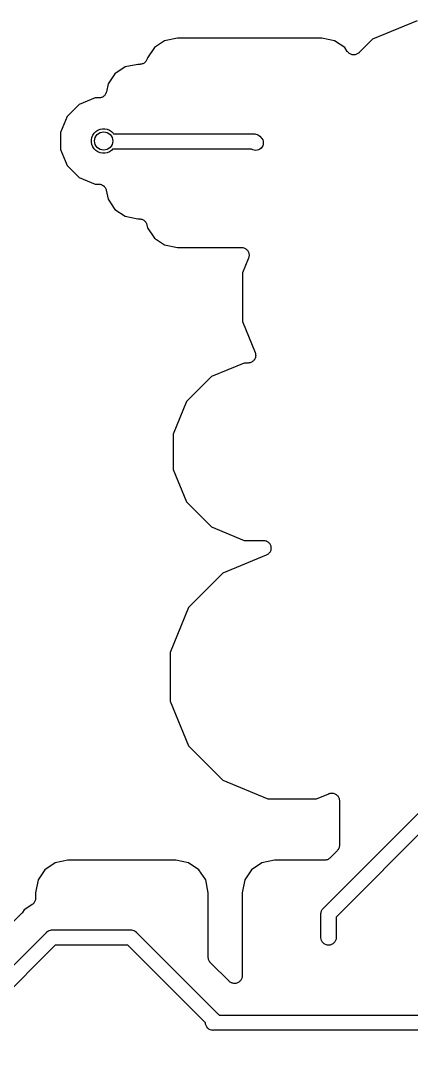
# Model space of a CAD drawing. Extents: x 0.4 to 11.3, y -7.9 to -0.4.
# Drawn here: x 5.871 to 6.124, y -2.211 to -1.54 of the extents above; entities that cross this region are included whole.
import ezdxf

# ---------------------------------------------------------------- set-up
doc = ezdxf.new("R2010")
doc.units = 0
doc.header["$MEASUREMENT"] = 0
doc.layers.add('BLACK', color=7, linetype='CONTINUOUS')

msp = doc.modelspace()

# ---------------------------------------------------------------- linework, layer by layer
at = {"layer": 'BLACK', "linetype": 'CONTINUOUS'}
for p, q in [((6.12837, -1.54024), (6.09931, -1.55227)), ((5.96464, -1.55321), (5.95802, -1.55763)), ((5.97293, -1.55156), (5.96464, -1.55321)), ((6.06644, -1.55156), (5.97293, -1.55156)), ((6.07473, -1.55321), (6.06644, -1.55156)), ((6.08135, -1.55763), (6.07473, -1.55321)), ((6.09931, -1.55227), (6.09071, -1.56088)), ((5.95802, -1.55763), (5.9536, -1.56424)), ((6.08301, -1.56012), (6.08135, -1.55763)), ((6.08331, -1.56048), (6.08301, -1.56012)), ((6.08361, -1.56085), (6.08331, -1.56048)), ((6.08362, -1.56086), (6.08361, -1.56085)), ((6.08363, -1.56088), (6.08362, -1.56086)), ((6.084, -1.56117), (6.08363, -1.56088)), ((6.08436, -1.56148), (6.084, -1.56117)), ((6.08437, -1.56149), (6.08436, -1.56148)), ((6.08439, -1.5615), (6.08437, -1.56149)), ((6.0848, -1.56172), (6.08439, -1.5615)), ((6.08522, -1.56195), (6.0848, -1.56172)), ((6.08523, -1.56195), (6.08522, -1.56195)), ((6.08525, -1.56196), (6.08523, -1.56195)), ((6.0857, -1.5621), (6.08525, -1.56196)), ((6.08615, -1.56224), (6.0857, -1.5621)), ((6.08858, -1.56212), (6.08812, -1.56225)), ((6.08903, -1.56199), (6.08858, -1.56212)), ((6.08904, -1.56198), (6.08903, -1.56199)), ((6.08906, -1.56197), (6.08904, -1.56198)), ((6.08948, -1.56175), (6.08906, -1.56197)), ((6.08989, -1.56154), (6.08948, -1.56175)), ((6.08991, -1.56153), (6.08989, -1.56154)), ((6.08992, -1.56152), (6.08991, -1.56153)), ((6.09029, -1.56122), (6.08992, -1.56152)), ((6.09066, -1.56093), (6.09029, -1.56122)), ((6.09068, -1.56091), (6.09066, -1.56093)), ((6.09071, -1.56088), (6.09068, -1.56091)), ((6.09068, -1.56091), (6.09068, -1.56091)), ((6.09068, -1.56091), (6.09068, -1.56091)), ((5.94734, -1.56849), (5.93905, -1.57014)), ((5.94865, -1.56849), (5.94734, -1.56849)), ((5.94912, -1.56844), (5.94865, -1.56849)), ((5.94959, -1.5684), (5.94912, -1.56844)), ((5.94961, -1.56839), (5.94959, -1.5684)), ((5.94963, -1.56839), (5.94961, -1.56839)), ((5.95007, -1.56826), (5.94963, -1.56839)), ((5.95052, -1.56812), (5.95007, -1.56826)), ((5.95054, -1.56811), (5.95052, -1.56812)), ((5.95056, -1.56811), (5.95054, -1.56811)), ((5.95097, -1.56789), (5.95056, -1.56811)), ((5.95139, -1.56767), (5.95097, -1.56789)), ((5.9514, -1.56766), (5.95139, -1.56767)), ((5.95142, -1.56765), (5.9514, -1.56766)), ((5.95178, -1.56736), (5.95142, -1.56765)), ((5.95215, -1.56706), (5.95178, -1.56736)), ((5.95216, -1.56705), (5.95215, -1.56706)), ((5.95218, -1.56703), (5.95216, -1.56705)), ((5.95247, -1.56668), (5.95218, -1.56703)), ((5.95278, -1.56632), (5.95247, -1.56668)), ((5.95279, -1.5663), (5.95278, -1.56632)), ((5.9528, -1.56628), (5.95279, -1.5663)), ((5.95302, -1.56587), (5.9528, -1.56628)), ((5.95325, -1.56546), (5.95302, -1.56587)), ((5.95326, -1.56542), (5.95325, -1.56544)), ((5.95325, -1.56544), (5.95325, -1.56546)), ((5.9534, -1.56498), (5.95326, -1.56542)), ((5.95354, -1.56453), (5.9534, -1.56498)), ((5.95355, -1.56449), (5.95354, -1.56453)), ((5.95356, -1.56446), (5.95355, -1.56449)), ((5.95355, -1.56449), (5.95355, -1.56449)), ((5.95355, -1.56449), (5.95355, -1.56449)), ((5.9536, -1.56424), (5.95356, -1.56446)), ((6.08616, -1.56224), (6.08615, -1.56224)), ((6.08618, -1.56224), (6.08616, -1.56224)), ((6.08665, -1.56229), (6.08618, -1.56224)), ((6.08712, -1.56234), (6.08665, -1.56229)), ((6.08713, -1.56234), (6.08712, -1.56234)), ((6.08715, -1.56234), (6.08713, -1.56234)), ((6.08762, -1.5623), (6.08715, -1.56234)), ((6.08809, -1.56226), (6.08762, -1.5623)), ((6.08811, -1.56225), (6.08809, -1.56226)), ((6.08812, -1.56225), (6.08811, -1.56225)), ((5.93243, -1.57456), (5.92801, -1.58117)), ((5.93905, -1.57014), (5.93243, -1.57456)), ((5.92801, -1.58117), (5.92701, -1.58621)), ((5.9256, -1.58881), (5.92524, -1.5891)), ((5.92561, -1.5888), (5.9256, -1.58881)), ((5.92563, -1.58878), (5.92561, -1.5888)), ((5.92593, -1.58842), (5.92563, -1.58878)), ((5.92623, -1.58806), (5.92593, -1.58842)), ((5.92624, -1.58805), (5.92623, -1.58806)), ((5.92625, -1.58803), (5.92624, -1.58805)), ((5.92647, -1.58762), (5.92625, -1.58803)), ((5.9267, -1.58721), (5.92647, -1.58762)), ((5.92671, -1.58717), (5.9267, -1.58719)), ((5.9267, -1.58719), (5.9267, -1.58721)), ((5.92685, -1.58673), (5.92671, -1.58717)), ((5.92699, -1.58628), (5.92685, -1.58673)), ((5.927, -1.58624), (5.92699, -1.58628)), ((5.92701, -1.58621), (5.927, -1.58624)), ((5.927, -1.58624), (5.927, -1.58624)), ((5.927, -1.58624), (5.927, -1.58624)), ((5.90941, -1.59448), (5.90157, -1.60232)), ((5.91965, -1.59024), (5.90941, -1.59448)), ((5.9221, -1.59024), (5.91965, -1.59024)), ((5.92257, -1.59019), (5.9221, -1.59024)), ((5.92304, -1.59015), (5.92257, -1.59019)), ((5.92306, -1.59014), (5.92304, -1.59015)), ((5.92308, -1.59014), (5.92306, -1.59014)), ((5.92352, -1.59001), (5.92308, -1.59014)), ((5.92397, -1.58987), (5.92352, -1.59001)), ((5.92399, -1.58986), (5.92397, -1.58987)), ((5.92401, -1.58986), (5.92399, -1.58986)), ((5.92442, -1.58964), (5.92401, -1.58986)), ((5.92484, -1.58942), (5.92442, -1.58964)), ((5.92485, -1.58941), (5.92484, -1.58942)), ((5.92487, -1.5894), (5.92485, -1.58941)), ((5.92524, -1.5891), (5.92487, -1.5894)), ((5.90157, -1.60232), (5.89732, -1.61257)), ((5.89732, -1.61257), (5.89732, -1.62365)), ((5.91732, -1.61733), (5.91763, -1.61581)), ((5.91763, -1.61581), (5.91822, -1.61438)), ((5.91822, -1.61438), (5.91908, -1.61309)), ((5.91908, -1.61309), (5.92018, -1.61199)), ((5.92018, -1.61199), (5.92147, -1.61113)), ((5.92147, -1.61113), (5.9229, -1.61054)), ((5.9229, -1.61054), (5.92442, -1.61024)), ((5.92442, -1.61024), (5.92597, -1.61024)), ((5.92597, -1.61024), (5.92749, -1.61054)), ((5.92749, -1.61054), (5.92893, -1.61113)), ((5.92893, -1.61113), (5.93022, -1.61199)), ((5.93022, -1.61199), (5.93131, -1.61309)), ((5.93131, -1.61309), (5.93164, -1.61358)), ((5.93164, -1.61358), (6.02259, -1.61358)), ((6.02259, -1.61358), (6.02283, -1.61356)), ((6.02283, -1.61356), (6.02308, -1.61358)), ((6.02308, -1.61358), (6.02308, -1.61358)), ((6.02308, -1.61358), (6.0238, -1.61365)), ((6.0238, -1.61365), (6.02473, -1.61394)), ((6.02473, -1.61394), (6.02558, -1.61439)), ((6.02558, -1.61439), (6.02633, -1.61501)), ((6.02633, -1.61501), (6.02649, -1.61519)), ((6.02649, -1.61519), (6.02727, -1.61598)), ((5.91732, -1.61889), (5.91732, -1.61733)), ((5.91763, -1.62041), (5.91732, -1.61889)), ((5.91822, -1.62184), (5.91763, -1.62041)), ((5.91908, -1.62313), (5.91822, -1.62184)), ((6.02773, -1.62204), (6.02712, -1.62279)), ((6.02727, -1.61598), (6.02773, -1.61654)), ((6.02773, -1.61654), (6.02819, -1.6174)), ((6.02819, -1.62118), (6.02773, -1.62204)), ((6.02819, -1.6174), (6.02847, -1.61833)), ((6.02847, -1.62026), (6.02819, -1.62118)), ((6.02847, -1.61833), (6.02857, -1.61929)), ((6.02857, -1.61929), (6.02847, -1.62026)), ((5.89732, -1.62365), (5.90157, -1.6339)), ((5.92018, -1.62423), (5.91908, -1.62313)), ((5.92147, -1.62509), (5.92018, -1.62423)), ((5.9229, -1.62568), (5.92147, -1.62509)), ((5.92442, -1.62598), (5.9229, -1.62568)), ((5.92597, -1.62598), (5.92442, -1.62598)), ((5.92749, -1.62568), (5.92597, -1.62598)), ((5.92893, -1.62509), (5.92749, -1.62568)), ((5.93022, -1.62423), (5.92893, -1.62509)), ((5.93102, -1.62343), (5.93022, -1.62423)), ((6.02092, -1.62343), (5.93102, -1.62343)), ((6.02173, -1.62386), (6.02092, -1.62343)), ((6.02266, -1.62414), (6.02173, -1.62386)), ((6.02362, -1.62424), (6.02266, -1.62414)), ((6.02459, -1.62414), (6.02362, -1.62424)), ((6.02551, -1.62386), (6.02459, -1.62414)), ((6.02637, -1.6234), (6.02551, -1.62386)), ((6.02712, -1.62279), (6.02637, -1.6234)), ((5.90157, -1.6339), (5.90941, -1.64174)), ((5.90941, -1.64174), (5.91965, -1.64598)), ((5.91965, -1.64598), (5.92195, -1.64598)), ((5.92195, -1.64598), (5.92198, -1.64598)), ((5.92198, -1.64598), (5.92198, -1.64598)), ((5.92198, -1.64598), (5.92198, -1.64598)), ((5.92198, -1.64598), (5.92202, -1.64598)), ((5.92202, -1.64598), (5.92248, -1.64604)), ((5.92248, -1.64604), (5.92295, -1.64609)), ((5.92295, -1.64609), (5.92297, -1.64609)), ((5.92297, -1.64609), (5.92299, -1.64609)), ((5.92299, -1.64609), (5.92343, -1.64623)), ((5.92343, -1.64623), (5.92388, -1.64637)), ((5.92388, -1.64637), (5.9239, -1.64638)), ((5.9239, -1.64638), (5.92392, -1.64639)), ((5.92392, -1.64639), (5.92433, -1.64661)), ((5.92433, -1.64661), (5.92474, -1.64684)), ((5.92474, -1.64684), (5.92476, -1.64685)), ((5.92476, -1.64685), (5.92477, -1.64686)), ((5.92477, -1.64686), (5.92513, -1.64716)), ((5.92513, -1.64716), (5.92549, -1.64746)), ((5.92549, -1.64746), (5.92551, -1.64747)), ((5.92551, -1.64747), (5.92552, -1.64749)), ((5.92552, -1.64749), (5.92582, -1.64785)), ((5.92582, -1.64785), (5.92611, -1.64821)), ((5.92611, -1.64821), (5.92612, -1.64823)), ((5.92612, -1.64823), (5.92613, -1.64825)), ((5.92613, -1.64825), (5.92635, -1.64866)), ((5.92635, -1.64866), (5.92657, -1.64907)), ((5.92657, -1.64907), (5.92657, -1.64909)), ((5.92657, -1.64909), (5.92658, -1.64911)), ((5.92658, -1.64911), (5.92672, -1.64956)), ((5.92672, -1.64956), (5.92685, -1.65001)), ((5.92685, -1.65001), (5.92801, -1.65584)), ((5.92801, -1.65584), (5.93243, -1.66245)), ((5.93243, -1.66245), (5.93905, -1.66687)), ((5.93905, -1.66687), (5.94734, -1.66852)), ((5.94734, -1.66852), (5.94834, -1.66852)), ((5.94834, -1.66852), (5.94837, -1.66852)), ((5.94837, -1.66852), (5.94837, -1.66852)), ((5.94837, -1.66852), (5.94837, -1.66852)), ((5.94837, -1.66852), (5.94841, -1.66852)), ((5.94841, -1.66852), (5.94888, -1.66857)), ((5.94888, -1.66857), (5.94934, -1.66862)), ((5.94934, -1.66862), (5.94936, -1.66863)), ((5.94936, -1.66863), (5.94938, -1.66863)), ((5.94938, -1.66863), (5.94983, -1.66877)), ((5.94983, -1.66877), (5.95027, -1.66891)), ((5.95027, -1.66891), (5.95029, -1.66892)), ((5.95029, -1.66892), (5.95031, -1.66893)), ((5.95031, -1.66893), (5.95072, -1.66915)), ((5.95072, -1.66915), (5.95113, -1.66937)), ((5.95113, -1.66937), (5.95115, -1.66939)), ((5.95115, -1.66939), (5.95117, -1.6694)), ((5.95117, -1.6694), (5.95152, -1.66969)), ((5.95152, -1.66969), (5.95189, -1.66999)), ((5.95189, -1.66999), (5.9519, -1.67001)), ((5.9519, -1.67001), (5.95191, -1.67002)), ((5.95191, -1.67002), (5.95221, -1.67039)), ((5.95221, -1.67039), (5.9525, -1.67075)), ((5.9525, -1.67075), (5.95251, -1.67077)), ((5.95251, -1.67077), (5.95252, -1.67078)), ((5.95252, -1.67078), (5.95274, -1.6712)), ((5.95274, -1.6712), (5.95296, -1.67161)), ((5.95296, -1.67161), (5.95297, -1.67163)), ((5.95297, -1.67163), (5.95298, -1.67165)), ((5.95298, -1.67165), (5.95311, -1.6721)), ((5.95311, -1.6721), (5.95324, -1.67255)), ((5.95324, -1.67255), (5.9536, -1.67434)), ((5.9536, -1.67434), (5.95802, -1.68095)), ((5.95802, -1.68095), (5.96464, -1.68538)), ((5.96464, -1.68538), (5.97293, -1.68703)), ((5.97293, -1.68703), (6.01441, -1.68703)), ((6.01441, -1.68703), (6.01445, -1.68703)), ((6.01445, -1.68703), (6.01445, -1.68703)), ((6.01445, -1.68703), (6.01445, -1.68703)), ((6.01445, -1.68703), (6.01448, -1.68703)), ((6.01448, -1.68703), (6.01496, -1.68708)), ((6.01496, -1.68708), (6.01542, -1.68713)), ((6.01542, -1.68713), (6.01543, -1.68713)), ((6.01543, -1.68713), (6.01545, -1.68713)), ((6.01545, -1.68713), (6.01591, -1.68728)), ((6.01591, -1.68728), (6.01635, -1.68742)), ((6.01635, -1.68742), (6.01636, -1.68743)), ((6.01636, -1.68743), (6.01638, -1.68743)), ((6.01638, -1.68743), (6.0168, -1.68766)), ((6.0168, -1.68766), (6.01721, -1.68788)), ((6.01721, -1.68788), (6.01722, -1.68789)), ((6.01722, -1.68789), (6.01723, -1.6879)), ((6.01723, -1.6879), (6.0176, -1.68821)), ((6.0176, -1.68821), (6.01796, -1.68851)), ((6.01796, -1.68851), (6.01797, -1.68852)), ((6.01797, -1.68852), (6.01798, -1.68853)), ((6.01798, -1.68853), (6.01828, -1.6889)), ((6.01828, -1.6889), (6.01858, -1.68927)), ((6.01858, -1.68927), (6.01858, -1.68928)), ((6.01858, -1.68928), (6.01859, -1.68929)), ((6.01859, -1.68929), (6.01881, -1.68971)), ((6.01903, -1.69394), (6.01504, -1.70357)), ((6.01881, -1.68971), (6.01903, -1.69013)), ((6.01903, -1.69013), (6.01904, -1.69014)), ((6.01917, -1.69348), (6.01903, -1.69394)), ((6.01904, -1.69014), (6.01904, -1.69015)), ((6.01904, -1.69015), (6.01918, -1.69061)), ((6.01931, -1.69303), (6.01917, -1.69348)), ((6.01918, -1.69061), (6.01931, -1.69106)), ((6.01931, -1.69106), (6.01932, -1.69108)), ((6.01936, -1.69254), (6.01931, -1.693)), ((6.01931, -1.693), (6.01931, -1.69302)), ((6.01931, -1.69302), (6.01931, -1.69303)), ((6.01932, -1.69108), (6.01932, -1.69109)), ((6.01932, -1.69109), (6.01936, -1.69156)), ((6.01936, -1.69156), (6.01941, -1.69203)), ((6.01941, -1.69206), (6.01936, -1.69254)), ((6.01941, -1.69203), (6.01941, -1.69205)), ((6.01941, -1.69205), (6.01941, -1.69206)), ((6.01504, -1.70357), (6.01504, -1.73502)), ((6.01504, -1.73502), (6.02331, -1.75498)), ((6.02331, -1.75498), (6.02332, -1.75502)), ((6.02332, -1.75502), (6.02332, -1.75502)), ((6.02332, -1.75502), (6.02332, -1.75502)), ((6.02332, -1.75502), (6.02333, -1.75504)), ((6.02333, -1.75504), (6.02347, -1.7555)), ((6.02347, -1.7555), (6.0236, -1.75595)), ((6.0236, -1.75595), (6.0236, -1.75597)), ((6.0236, -1.75597), (6.0236, -1.75598)), ((6.0236, -1.75598), (6.02364, -1.75645)), ((6.02364, -1.75645), (6.02369, -1.75692)), ((6.01614, -1.76189), (5.99504, -1.77063)), ((6.01869, -1.76189), (6.01614, -1.76189)), ((6.01916, -1.76184), (6.01869, -1.76189)), ((6.01963, -1.7618), (6.01916, -1.76184)), ((6.01965, -1.7618), (6.01963, -1.7618)), ((6.01966, -1.76179), (6.01965, -1.7618)), ((6.02012, -1.76166), (6.01966, -1.76179)), ((6.02057, -1.76152), (6.02012, -1.76166)), ((6.02058, -1.76152), (6.02057, -1.76152)), ((6.02059, -1.76151), (6.02058, -1.76152)), ((6.02102, -1.76129), (6.02059, -1.76151)), ((6.02143, -1.76107), (6.02102, -1.76129)), ((6.02144, -1.76106), (6.02143, -1.76107)), ((6.02145, -1.76105), (6.02144, -1.76106)), ((6.02183, -1.76075), (6.02145, -1.76105)), ((6.02219, -1.76046), (6.02183, -1.76075)), ((6.0222, -1.76045), (6.02219, -1.76046)), ((6.02221, -1.76044), (6.0222, -1.76045)), ((6.02252, -1.76007), (6.02221, -1.76044)), ((6.02282, -1.75971), (6.02252, -1.76007)), ((6.02283, -1.75969), (6.02282, -1.7597)), ((6.02282, -1.7597), (6.02282, -1.75971)), ((6.02306, -1.75926), (6.02283, -1.75969)), ((6.02329, -1.75885), (6.02306, -1.75926)), ((6.0233, -1.75883), (6.02329, -1.75884)), ((6.02329, -1.75884), (6.02329, -1.75885)), ((6.02344, -1.75837), (6.0233, -1.75883)), ((6.02358, -1.75792), (6.02344, -1.75837)), ((6.02359, -1.7579), (6.02358, -1.75791)), ((6.02358, -1.75791), (6.02358, -1.75792)), ((6.02364, -1.75742), (6.02359, -1.7579)), ((6.02369, -1.75695), (6.02364, -1.75742)), ((6.02369, -1.75692), (6.02369, -1.75694)), ((6.02369, -1.75694), (6.02369, -1.75695)), ((5.99504, -1.77063), (5.9789, -1.78678)), ((5.9789, -1.78678), (5.97016, -1.80787)), ((5.97016, -1.80787), (5.97016, -1.83071)), ((5.97016, -1.83071), (5.9789, -1.85181)), ((5.9789, -1.85181), (5.99504, -1.86795)), ((5.99504, -1.86795), (6.01614, -1.87669)), ((6.01614, -1.87669), (6.02862, -1.87669)), ((6.02862, -1.87669), (6.02868, -1.87669)), ((6.02868, -1.87669), (6.02868, -1.87669)), ((6.02868, -1.87669), (6.02869, -1.87669)), ((6.02869, -1.87669), (6.02869, -1.87669)), ((6.02869, -1.87669), (6.02918, -1.87675)), ((6.02918, -1.87675), (6.02965, -1.8768)), ((6.02965, -1.8768), (6.02966, -1.8768)), ((6.02966, -1.8768), (6.02966, -1.8768)), ((6.02966, -1.8768), (6.03014, -1.87695)), ((6.03014, -1.87695), (6.03059, -1.87709)), ((6.03059, -1.87709), (6.03059, -1.8771)), ((6.03059, -1.8771), (6.03059, -1.8771)), ((6.03059, -1.8771), (6.03101, -1.87732)), ((6.03101, -1.87732), (6.03144, -1.87756)), ((6.03144, -1.87756), (6.03144, -1.87757)), ((6.03144, -1.87757), (6.03145, -1.87757)), ((6.03145, -1.87757), (6.03181, -1.87787)), ((6.03181, -1.87787), (6.03219, -1.87819)), ((6.03219, -1.87819), (6.03219, -1.87819)), ((6.03219, -1.87819), (6.0322, -1.87819)), ((6.0322, -1.87819), (6.03251, -1.87858)), ((6.03251, -1.87858), (6.0328, -1.87895)), ((6.0328, -1.87895), (6.0328, -1.87895)), ((6.0328, -1.87895), (6.03281, -1.87896)), ((6.03281, -1.87896), (6.03304, -1.87939)), ((6.03323, -1.88363), (6.03301, -1.88405)), ((6.03304, -1.87939), (6.03326, -1.87981)), ((6.03324, -1.88362), (6.03323, -1.88363)), ((6.03323, -1.88363), (6.03323, -1.88363)), ((6.03338, -1.88317), (6.03324, -1.88362)), ((6.03326, -1.87981), (6.03326, -1.87982)), ((6.03326, -1.87982), (6.03326, -1.87982)), ((6.03326, -1.87982), (6.03339, -1.88027)), ((6.03352, -1.8827), (6.03338, -1.88317)), ((6.03339, -1.88027), (6.03353, -1.88075)), ((6.03357, -1.88222), (6.03352, -1.88269)), ((6.03352, -1.88269), (6.03352, -1.88269)), ((6.03352, -1.88269), (6.03352, -1.8827)), ((6.03353, -1.88075), (6.03353, -1.88075)), ((6.03353, -1.88075), (6.03353, -1.88076)), ((6.03353, -1.88076), (6.03358, -1.88122)), ((6.03362, -1.88173), (6.03357, -1.88222)), ((6.03358, -1.88122), (6.03362, -1.88172)), ((6.03362, -1.88172), (6.03362, -1.88172)), ((6.03362, -1.88172), (6.03362, -1.88173)), ((6.03054, -1.88631), (6.00246, -1.89794)), ((6.03097, -1.88608), (6.03054, -1.88631)), ((6.03139, -1.88586), (6.03097, -1.88608)), ((6.0314, -1.88585), (6.03139, -1.88585)), ((6.03139, -1.88585), (6.03139, -1.88586)), ((6.03177, -1.88555), (6.0314, -1.88585)), ((6.03215, -1.88524), (6.03177, -1.88555)), ((6.03247, -1.88485), (6.03215, -1.88523)), ((6.03215, -1.88523), (6.03215, -1.88524)), ((6.03215, -1.88524), (6.03215, -1.88524)), ((6.03277, -1.88449), (6.03247, -1.88485)), ((6.03301, -1.88405), (6.03277, -1.88448)), ((6.03277, -1.88448), (6.03277, -1.88449)), ((6.03277, -1.88449), (6.03277, -1.88449)), ((6.00246, -1.89794), (5.98022, -1.92018)), ((5.98022, -1.92018), (5.96819, -1.94924)), ((5.96819, -1.94924), (5.96819, -1.98069)), ((5.96819, -1.98069), (5.98022, -2.00974)), ((5.98022, -2.00974), (6.00246, -2.03198)), ((6.00246, -2.03198), (6.03152, -2.04402)), ((6.03152, -2.04402), (6.06297, -2.04402)), ((6.06297, -2.04402), (6.07102, -2.04068)), ((6.07102, -2.04068), (6.07106, -2.04066)), ((6.07106, -2.04066), (6.07109, -2.04065)), ((6.07106, -2.04066), (6.07106, -2.04066)), ((6.07106, -2.04066), (6.07106, -2.04066)), ((6.07109, -2.04065), (6.07155, -2.04052)), ((6.07155, -2.04052), (6.072, -2.04039)), ((6.072, -2.04039), (6.07201, -2.04039)), ((6.07201, -2.04039), (6.07202, -2.04038)), ((6.07202, -2.04038), (6.0725, -2.04034)), ((6.0725, -2.04034), (6.07297, -2.0403)), ((6.07297, -2.0403), (6.07298, -2.0403)), ((6.07298, -2.0403), (6.073, -2.0403)), ((6.073, -2.0403), (6.07347, -2.04035)), ((6.07347, -2.04035), (6.07394, -2.0404)), ((6.07394, -2.0404), (6.07395, -2.04041)), ((6.07395, -2.04041), (6.07397, -2.04041)), ((6.07397, -2.04041), (6.07442, -2.04055)), ((6.07442, -2.04055), (6.07487, -2.04069)), ((6.07487, -2.04069), (6.07488, -2.0407)), ((6.07488, -2.0407), (6.0749, -2.0407)), ((6.0749, -2.0407), (6.07531, -2.04093)), ((6.07531, -2.04093), (6.07573, -2.04115)), ((6.07573, -2.04115), (6.07574, -2.04116)), ((6.07574, -2.04116), (6.07575, -2.04117)), ((6.07575, -2.04117), (6.07612, -2.04147)), ((6.07612, -2.04147), (6.07648, -2.04178)), ((6.07648, -2.04178), (6.07649, -2.04179)), ((6.07649, -2.04179), (6.0765, -2.0418)), ((6.0765, -2.0418), (6.0768, -2.04216)), ((6.0768, -2.04216), (6.0771, -2.04253)), ((6.0771, -2.04253), (6.07711, -2.04254)), ((6.07711, -2.04254), (6.07711, -2.04255)), ((6.07711, -2.04255), (6.07733, -2.04297)), ((6.07733, -2.04297), (6.07756, -2.04339)), ((6.07756, -2.04339), (6.07756, -2.04341)), ((6.07756, -2.04341), (6.07757, -2.04342)), ((6.07757, -2.04342), (6.0777, -2.04388)), ((6.0777, -2.04388), (6.07784, -2.04433)), ((6.07784, -2.04433), (6.07784, -2.04434)), ((6.07784, -2.04434), (6.07785, -2.04435)), ((6.07785, -2.04435), (6.07789, -2.04483)), ((6.07789, -2.04483), (6.07794, -2.0453)), ((6.07794, -2.0453), (6.07794, -2.07412)), ((6.06756, -2.11485), (6.12894, -2.05347)), ((6.13717, -2.05916), (6.07579, -2.12054)), ((6.07647, -2.07766), (6.07175, -2.08238)), ((6.07676, -2.0773), (6.07647, -2.07766)), ((6.07706, -2.07694), (6.07676, -2.0773)), ((6.07707, -2.07692), (6.07706, -2.07694)), ((6.07709, -2.0769), (6.07707, -2.07692)), ((6.07731, -2.07649), (6.07709, -2.0769)), ((6.07753, -2.07609), (6.07731, -2.07649)), ((6.07754, -2.07606), (6.07753, -2.07609)), ((6.07755, -2.07604), (6.07754, -2.07606)), ((6.07769, -2.0756), (6.07755, -2.07604)), ((6.07783, -2.07516), (6.07769, -2.0756)), ((6.07784, -2.07511), (6.07783, -2.07513)), ((6.07783, -2.07513), (6.07783, -2.07516)), ((6.07788, -2.07465), (6.07784, -2.07511)), ((6.07793, -2.07419), (6.07788, -2.07465)), ((6.07794, -2.07414), (6.07793, -2.07419)), ((6.07794, -2.07412), (6.07794, -2.07414)), ((6.07794, -2.07414), (6.07794, -2.07414)), ((6.07794, -2.07414), (6.07794, -2.07414)), ((5.90207, -2.08384), (5.89377, -2.08549)), ((5.97195, -2.08384), (5.90207, -2.08384)), ((5.98024, -2.08549), (5.97195, -2.08384)), ((6.03593, -2.08384), (6.02763, -2.08549)), ((6.06821, -2.08384), (6.03593, -2.08384)), ((6.06867, -2.0838), (6.06821, -2.08384)), ((6.06913, -2.08376), (6.06867, -2.0838)), ((6.06916, -2.08375), (6.06913, -2.08376)), ((6.06919, -2.08375), (6.06916, -2.08375)), ((6.06963, -2.08361), (6.06919, -2.08375)), ((6.07007, -2.08348), (6.06963, -2.08361)), ((6.07009, -2.08347), (6.07007, -2.08348)), ((6.07012, -2.08346), (6.07009, -2.08347)), ((6.07053, -2.08325), (6.07012, -2.08346)), ((6.07094, -2.08303), (6.07053, -2.08325)), ((6.07096, -2.08302), (6.07094, -2.08303)), ((6.07098, -2.08301), (6.07096, -2.08302)), ((6.07134, -2.08271), (6.07098, -2.08301)), ((6.0717, -2.08243), (6.07134, -2.08271)), ((6.07174, -2.08239), (6.0717, -2.08243)), ((6.07175, -2.08238), (6.07174, -2.08239)), ((6.07174, -2.08239), (6.07174, -2.08239)), ((6.07174, -2.08239), (6.07174, -2.08239)), ((5.88716, -2.08991), (5.88274, -2.09653)), ((5.89377, -2.08549), (5.88716, -2.08991)), ((5.98686, -2.08991), (5.98024, -2.08549)), ((5.99128, -2.09653), (5.98686, -2.08991)), ((6.02101, -2.08991), (6.01659, -2.09653)), ((6.02763, -2.08549), (6.02101, -2.08991)), ((5.88274, -2.09653), (5.88109, -2.10482)), ((5.99293, -2.10482), (5.99128, -2.09653)), ((6.01659, -2.09653), (6.01494, -2.10482)), ((5.88109, -2.10482), (5.88109, -2.10833)), ((5.99293, -2.14656), (5.99293, -2.10482)), ((6.01494, -2.10482), (6.01494, -2.15857)), ((5.87958, -2.1119), (5.87922, -2.11219)), ((5.8796, -2.11188), (5.87958, -2.1119)), ((5.87962, -2.11187), (5.8796, -2.11188)), ((5.87991, -2.11151), (5.87962, -2.11187)), ((5.88021, -2.11115), (5.87991, -2.11151)), ((5.88022, -2.11113), (5.88021, -2.11115)), ((5.88024, -2.11111), (5.88022, -2.11113)), ((5.88046, -2.1107), (5.88024, -2.11111)), ((5.88068, -2.1103), (5.88046, -2.1107)), ((5.88069, -2.11027), (5.88068, -2.1103)), ((5.8807, -2.11025), (5.88069, -2.11027)), ((5.88084, -2.10981), (5.8807, -2.11025)), ((5.88098, -2.10937), (5.88084, -2.10981)), ((5.88099, -2.10932), (5.88098, -2.10934)), ((5.88098, -2.10934), (5.88098, -2.10937)), ((5.88103, -2.10886), (5.88099, -2.10932)), ((5.88108, -2.1084), (5.88103, -2.10886)), ((5.88109, -2.10833), (5.88108, -2.10835)), ((5.88108, -2.10835), (5.88108, -2.10835)), ((5.88108, -2.10835), (5.88108, -2.10835)), ((5.88108, -2.10835), (5.88108, -2.1084)), ((5.87203, -2.11832), (5.7815, -2.20885)), ((5.87231, -2.11797), (5.87203, -2.11832)), ((5.87261, -2.11762), (5.87231, -2.11797)), ((5.87265, -2.11756), (5.87261, -2.11762)), ((5.87377, -2.11589), (5.87265, -2.11756)), ((5.87544, -2.11477), (5.87377, -2.11589)), ((5.87886, -2.11248), (5.87544, -2.11477)), ((5.87544, -2.11477), (5.87544, -2.11477)), ((5.87922, -2.11219), (5.87886, -2.11248)), ((6.06592, -2.1185), (6.06594, -2.11826)), ((6.06594, -2.11875), (6.06592, -2.1185)), ((6.06594, -2.11826), (6.06602, -2.11754)), ((6.06594, -2.11826), (6.06594, -2.11826)), ((6.06602, -2.11754), (6.0663, -2.11661)), ((6.0663, -2.11661), (6.06675, -2.11576)), ((6.06675, -2.11576), (6.06737, -2.11501)), ((6.06737, -2.11501), (6.06756, -2.11485)), ((6.06594, -2.1341), (6.06594, -2.11875)), ((6.07579, -2.12054), (6.07579, -2.1341)), ((5.78832, -2.23032), (5.88808, -2.13055)), ((5.88808, -2.13055), (5.88824, -2.13036)), ((5.88824, -2.13036), (5.88842, -2.13021)), ((5.88842, -2.13021), (5.88898, -2.12975)), ((5.88842, -2.13021), (5.88842, -2.13021)), ((5.88898, -2.12975), (5.88984, -2.12929)), ((5.88898, -2.12975), (5.88898, -2.12975)), ((5.88898, -2.12975), (5.88898, -2.12975)), ((5.88984, -2.12929), (5.89077, -2.12901)), ((5.89077, -2.12901), (5.89149, -2.12894)), ((5.89149, -2.12894), (5.89173, -2.12891)), ((5.89149, -2.12894), (5.89149, -2.12894)), ((5.89173, -2.12891), (5.89197, -2.12894)), ((5.89197, -2.12894), (5.94267, -2.12894)), ((5.94267, -2.12894), (5.94291, -2.12891)), ((5.94291, -2.12891), (5.94315, -2.12894)), ((5.94315, -2.12894), (5.94315, -2.12894)), ((5.94315, -2.12894), (5.94388, -2.12901)), ((5.94388, -2.12901), (5.94481, -2.12929)), ((5.94481, -2.12929), (5.94566, -2.12975)), ((5.94566, -2.12975), (5.94641, -2.13036)), ((5.94641, -2.13036), (5.94656, -2.13055)), ((5.94656, -2.13055), (5.99937, -2.18336)), ((5.89377, -2.13878), (5.79401, -2.23855)), ((5.94088, -2.13878), (5.89377, -2.13878)), ((5.99112, -2.18903), (5.94088, -2.13878)), ((6.06602, -2.13482), (6.06594, -2.1341)), ((6.0663, -2.13575), (6.06602, -2.13482)), ((6.06675, -2.13661), (6.0663, -2.13575)), ((6.06737, -2.13735), (6.06675, -2.13661)), ((6.06812, -2.13797), (6.06737, -2.13735)), ((6.06897, -2.13843), (6.06812, -2.13797)), ((6.0699, -2.13871), (6.06897, -2.13843)), ((6.07087, -2.1388), (6.0699, -2.13871)), ((6.07183, -2.13871), (6.07087, -2.1388)), ((6.07276, -2.13843), (6.07183, -2.13871)), ((6.07361, -2.13797), (6.07276, -2.13843)), ((6.07436, -2.13735), (6.07361, -2.13797)), ((6.07498, -2.13661), (6.07436, -2.13735)), ((6.07543, -2.13575), (6.07498, -2.13661)), ((6.07572, -2.13482), (6.07543, -2.13575)), ((6.07579, -2.1341), (6.07572, -2.13482)), ((5.99298, -2.14702), (5.99293, -2.14656)), ((5.99302, -2.14748), (5.99298, -2.14702)), ((5.99302, -2.14751), (5.99302, -2.14748)), ((5.99303, -2.14753), (5.99302, -2.14751)), ((5.99316, -2.14797), (5.99303, -2.14753)), ((5.99329, -2.14842), (5.99316, -2.14797)), ((5.9933, -2.14844), (5.99329, -2.14842)), ((5.99331, -2.14847), (5.9933, -2.14844)), ((5.99352, -2.14887), (5.99331, -2.14847)), ((5.99374, -2.14928), (5.99352, -2.14887)), ((5.99375, -2.1493), (5.99374, -2.14928)), ((5.99377, -2.14933), (5.99375, -2.1493)), ((5.99406, -2.14968), (5.99377, -2.14933)), ((5.99435, -2.15005), (5.99406, -2.14968)), ((5.99438, -2.15008), (5.99435, -2.15005)), ((5.9944, -2.1501), (5.99438, -2.15008)), ((5.99438, -2.15008), (5.99438, -2.15008)), ((5.99438, -2.15008), (5.99438, -2.15008)), ((6.00641, -2.16211), (5.9944, -2.1501)), ((6.01494, -2.15864), (6.01489, -2.15912)), ((6.01494, -2.15857), (6.01494, -2.15862)), ((6.01494, -2.15862), (6.01494, -2.15863)), ((6.01494, -2.15863), (6.01494, -2.15863)), ((6.01494, -2.15863), (6.01494, -2.15864)), ((6.00678, -2.16241), (6.00641, -2.16211)), ((6.00715, -2.16272), (6.00678, -2.16241)), ((6.00716, -2.16272), (6.00715, -2.16272)), ((6.00716, -2.16273), (6.00716, -2.16272)), ((6.00758, -2.16295), (6.00716, -2.16273)), ((6.00801, -2.16318), (6.00758, -2.16295)), ((6.00801, -2.16319), (6.00801, -2.16318)), ((6.00802, -2.16319), (6.00801, -2.16319)), ((6.00848, -2.16333), (6.00802, -2.16319)), ((6.00894, -2.16347), (6.00848, -2.16333)), ((6.00895, -2.16347), (6.00894, -2.16347)), ((6.00896, -2.16347), (6.00895, -2.16347)), ((6.00943, -2.16352), (6.00896, -2.16347)), ((6.00991, -2.16357), (6.00943, -2.16352)), ((6.00992, -2.16357), (6.00991, -2.16357)), ((6.00993, -2.16357), (6.00992, -2.16357)), ((6.0104, -2.16353), (6.00993, -2.16357)), ((6.01088, -2.16348), (6.0104, -2.16353)), ((6.01089, -2.16348), (6.01088, -2.16348)), ((6.0109, -2.16348), (6.01089, -2.16348)), ((6.01136, -2.16334), (6.0109, -2.16348)), ((6.01182, -2.16321), (6.01136, -2.16334)), ((6.01183, -2.1632), (6.01182, -2.1632)), ((6.01182, -2.1632), (6.01182, -2.16321)), ((6.01226, -2.16298), (6.01183, -2.1632)), ((6.01268, -2.16276), (6.01226, -2.16298)), ((6.01269, -2.16275), (6.01268, -2.16276)), ((6.0127, -2.16275), (6.01269, -2.16275)), ((6.01307, -2.16245), (6.0127, -2.16275)), ((6.01344, -2.16215), (6.01307, -2.16245)), ((6.01345, -2.16214), (6.01344, -2.16215)), ((6.01376, -2.16177), (6.01345, -2.16213)), ((6.01345, -2.16213), (6.01345, -2.16214)), ((6.01407, -2.1614), (6.01376, -2.16177)), ((6.01408, -2.16138), (6.01407, -2.16139)), ((6.01407, -2.16139), (6.01407, -2.1614)), ((6.01431, -2.16096), (6.01408, -2.16138)), ((6.01454, -2.16054), (6.01431, -2.16096)), ((6.01455, -2.16053), (6.01454, -2.16053)), ((6.01454, -2.16053), (6.01454, -2.16054)), ((6.01469, -2.16008), (6.01455, -2.16053)), ((6.01483, -2.15961), (6.01469, -2.16008)), ((6.01484, -2.1596), (6.01483, -2.15961)), ((6.01489, -2.15912), (6.01484, -2.1596)), ((6.01484, -2.1596), (6.01484, -2.1596)), ((5.99937, -2.18336), (5.99956, -2.18351)), ((5.99956, -2.18351), (5.99971, -2.1837)), ((5.99971, -2.1837), (5.99971, -2.1837)), ((5.99971, -2.1837), (6.00001, -2.18406)), ((6.00001, -2.18406), (6.69267, -2.18406)), ((5.99121, -2.18994), (5.99112, -2.18903)), ((5.99149, -2.19087), (5.99121, -2.18994)), ((5.99195, -2.19172), (5.99149, -2.19087)), ((5.99257, -2.19247), (5.99195, -2.19172)), ((5.99332, -2.19309), (5.99257, -2.19247)), ((5.99417, -2.19354), (5.99332, -2.19309)), ((5.9951, -2.19383), (5.99417, -2.19354)), ((5.99562, -2.19388), (5.9951, -2.19383)), ((5.99606, -2.19392), (5.99562, -2.19388)), ((5.9963, -2.1939), (5.99606, -2.19392)), ((6.69088, -2.1939), (5.9963, -2.1939))]:
    msp.add_line(p, q, dxfattribs=at)
at = {"layer": 'BLACK'}
msp.add_circle((5.9252, -1.61811), 0.00591, dxfattribs=at)

doc.saveas('drawing.dxf')
